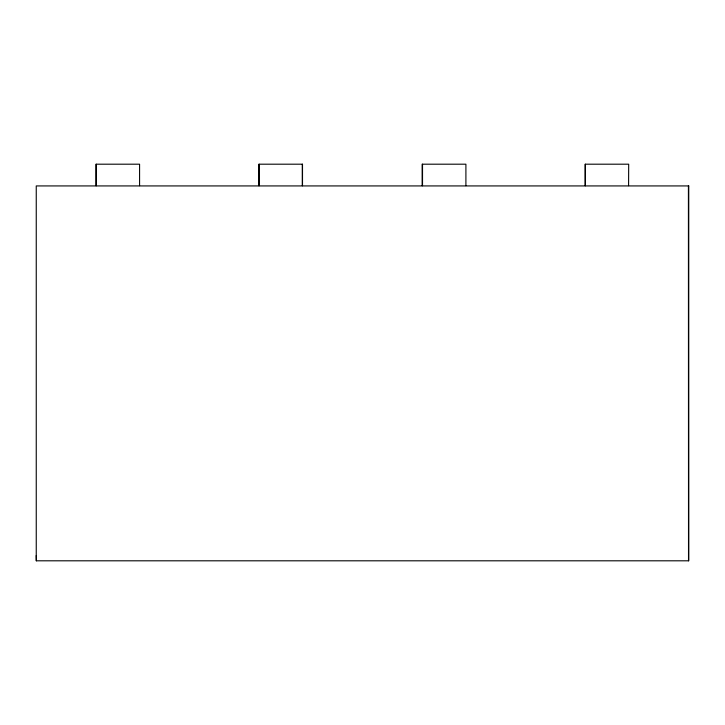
<?xml version="1.0" encoding="UTF-8"?>
<svg xmlns="http://www.w3.org/2000/svg" width="725" height="725" viewBox="0 0 725 725"><rect width="100%" height="100%" fill="white"/><g stroke="black" fill="none" stroke-linecap="round" stroke-linejoin="round"><path stroke-width="1.09" d="M36.25 555.486L36.359 560.806M688.415 185.926L688.523 560.806M628.584 185.7L628.693 164.194L585.193 164.194L585.193 185.7M585.311 164.194L585.311 185.7M465.903 185.7L465.903 164.194L422.158 164.194L422.158 185.7M422.521 164.194L422.521 185.7M302.506 185.7L302.506 164.194L258.934 164.194L258.934 185.7M302.316 164.194L302.316 185.7M259.115 164.194L259.115 185.7M139.581 185.7L139.581 164.194L96.081 164.194L96.081 185.7M96.189 164.194L96.189 185.7M688.75 185.926L36.25 185.926L36.25 560.806L688.75 560.806L688.75 185.926"/></g></svg>
